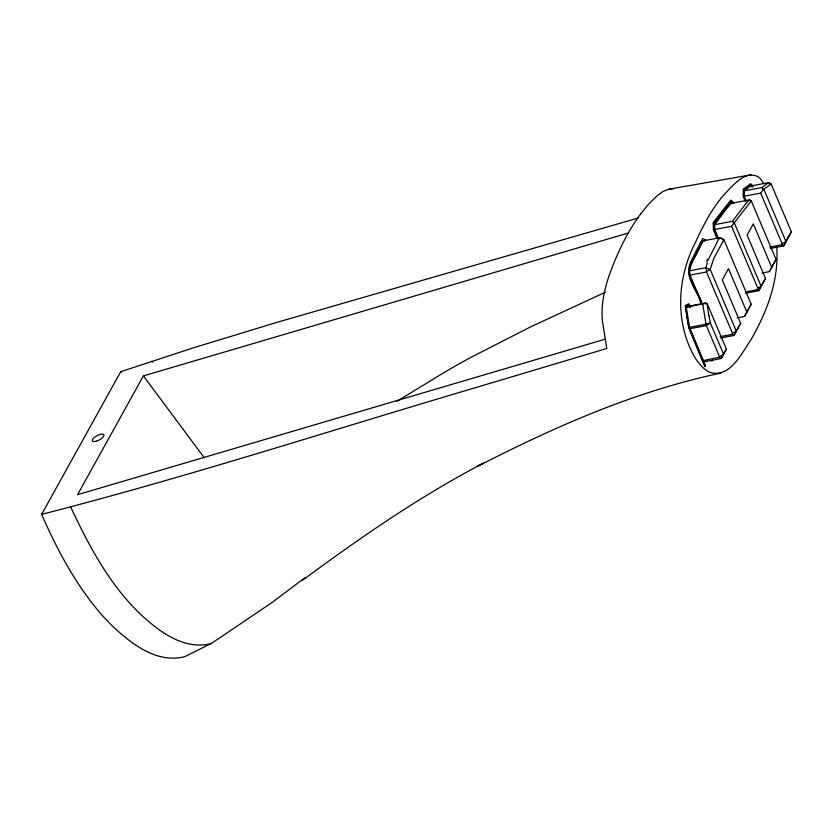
<?xml version="1.0" encoding="UTF-8"?>
<svg xmlns="http://www.w3.org/2000/svg" width="833" height="833" viewBox="0 0 833 833"><rect width="100%" height="100%" fill="white"/><g stroke="black" fill="none" stroke-linecap="round" stroke-linejoin="round"><path stroke-width="1.25" d="M746.17 200.888L744.202 196.192L744.244 190.84L749.669 186.769L750.897 185.967L768.442 182.687L771.119 183.999L791.35 231.793L783.645 245.881L770.369 248.401M770.14 184.385L769.546 182.979M720.139 336.657L731.895 334.418L732.478 333.325L706.509 271.985L706.02 267.518L707.332 262.249M702.625 305.034L690.036 275.067L689.516 270.787L690.921 265.31A61.923 26.177 79.4 0 1 691.629 263.322L700.491 245.756M750.346 201.138L750.533 200.482L749.294 199.93L731.332 203.283L727.355 207.792L714.599 224.66L714.745 229.46L718.754 239.009M708.019 260.25L717.484 241.497M703.375 360.574L719.046 357.315L723.544 354.108L726.366 349.017L707.165 303.649L705.416 303.035L688.891 306.117L686.298 307.335L689.557 327.327L705.509 365.656L704.885 366.78L688.735 327.869L685.215 305.513L688.985 303.743L690.495 307.335M745.243 291.998L757.01 289.769L757.822 288.239L761.133 286.302L765.475 278.461L747.118 235.093L753.324 223.9L771.681 267.268L769.369 271.641L762.122 273.016M769.796 247.057L781.562 244.829L782.135 243.736L785.967 241.508L791.35 231.793M726.366 349.017L721.232 358.482L705.447 361.626L702.677 360.22L689.141 327.598A79 33.393 79.4 0 1 686.527 313.343L685.757 306.419L688.943 304.93L689.953 307.325M737.111 317.842L744.535 316.436L746.857 312.063L728.5 268.695L722.284 279.888L740.641 323.256L733.988 335.47L720.712 337.99M701.261 244.392L703.25 240.81L719.556 237.759L723.877 239.675L751.199 304.222L744.535 316.436M765.475 278.461L758.811 290.675L745.535 293.195M749.731 200.014L751.262 200.909L776.033 259.427L769.369 271.641M719.556 237.759L717.838 240.872M723.294 240.737L723.877 239.675L720.274 237.832M723.054 241.164L713.756 258.584L710.205 269.465L736.299 331.097L733.988 335.47L731.895 334.418M305.253 577.529L271.61 602.79L219.995 637.714L210.905 643.659L184.905 656.602A161.186 83.019 63.8 0 1 178.252 657.893C153.168 660.538 131.114 643.336 113.767 627.291A156.063 80.385 63.8 0 1 101.397 614.41C75.834 584.881 57.206 549.988 41.65 514.357L120.712 371.716L192.59 348.079L275.785 322.704L638.172 218.038M628.03 233.094L143.401 375.912L77.552 494.698L605.778 339.031M712.017 361.168L712.631 360.054M740.641 323.256L736.299 331.097L732.478 333.325M746.857 312.063L751.199 304.222M771.681 267.268L776.033 259.427M700.355 242.819L702.74 238.53L705.915 240.123M700.022 243.413L690.786 261.677A63.943 27.031 79.4 0 0 690.047 263.738C684.351 277.712 698.044 291.269 701.209 304.253M714.745 229.46L731.603 226.305L751.262 200.909L750.533 200.482M744.202 196.192L760.706 193.11L762.924 189.799L771.119 183.999L770.286 183.552M714.599 224.66L732.446 221.328L745.545 204.127M640.712 213.914L646.741 206.386A377.599 159.613 79.4 0 1 649.865 202.898C656.154 196.786 663.193 188.612 672.752 188.976M745.722 203.918L749.294 199.93M744.244 190.84L761.82 187.56L768.442 182.687M302.691 580.122C360.502 537.493 419.728 496.426 483.494 463.117L477.559 466.345C554.924 426.652 635.225 391.187 720.67 373.132M396.945 401.298L446.196 371.247A1440.944 1162.785 29 0 1 470.874 357.388L531.017 326.671L605.393 292.227M706.353 325.422L710.382 323.027L708.893 315.613M706.686 271.516L710.205 269.465L706.249 268.091M686.298 307.335L706.165 303.077M41.65 514.357C185.353 477.569 326.578 431.723 468.781 389.677L606.799 348.475L602.301 320.268A44.763 18.92 79.4 0 1 602.03 313.229C602.186 290.696 610.776 269.309 619.971 249.098A470.353 198.816 79.4 0 1 627.353 234.687L629.269 231.314A432.671 182.885 79.4 0 1 640.712 213.914M788.08 236.353L789.028 236.166M689.516 270.787L705.978 267.705M690.036 275.067L706.509 271.985M689.557 327.327L705.967 324.256L706.155 324.839M689.984 328.691L706.374 325.63L719.452 356.534M668.42 189.278L750.96 174.836M704.645 303.733L707.165 303.649L707.259 304.586A68.556 29.061 79.2 0 0 708.904 315.613M781.562 244.829L783.645 245.881L785.967 241.508L763.851 189.258L761.82 187.56M757.01 289.769L758.811 290.675L761.133 286.302L734.248 222.786L732.446 221.328M704.583 241.174L703.364 240.56L691.046 264.165A55.832 23.595 79.4 0 0 689.911 267.424C685.621 279.596 699.949 291.956 701.625 303.962M719.046 357.315L721.232 358.482L723.544 354.108L710.382 323.027L705.967 324.12L702.792 304.284M120.712 371.716L121.524 372.205M733.613 203.45L731.072 201.69L713.891 223.629L714.079 229.689L718.046 239.133M731.332 203.283L732.009 203.752M752.491 186.269L750.762 184.843L743.765 189.976L743.702 196.307L745.702 201.065M750.897 185.967L752.22 187.061M143.401 375.912L204.314 457.817M763.601 183.499L760.571 178.98A27.177 11.485 79.4 0 0 758.405 176.929C744.504 169.505 731.947 186.852 723.346 195.443A400.454 169.266 79.4 0 0 714.454 207.219A392.676 165.986 79.4 0 0 707.863 217.736L701.553 229.481A477.632 201.888 79.4 0 0 695.732 241.872C677.177 277.274 674.532 321.934 694.701 357.138A63.693 26.927 79.4 0 0 708.893 371.976C729.531 379.567 741.932 352.921 751.314 339.104C764.704 315.707 775.211 289.894 776.814 262.718A76.865 32.497 79.4 0 0 776.908 249.296L776.793 247.099M70.701 507.058C86.382 540.367 103.573 573.51 128.074 601.291A156.063 80.385 63.8 0 0 140.444 614.171C157.447 629.863 178.658 646.512 203.127 644.95A158.343 81.551 63.8 0 0 210.905 643.659M760.706 193.11L782.135 243.736M731.603 226.305L757.822 288.239M753.386 186.196L750.627 183.718L743.275 189.112L743.213 196.421L745.191 201.138M734.05 202.658L730.812 200.107L713.183 222.598L713.412 229.918L716.932 238.3M733.259 222.244L733.342 223.317M762.924 189.799L762.872 188.654M151.491 361.251A99.585 51.292 63.8 0 1 152.658 362.168M706.665 261.208A61.777 28.718 74.2 0 1 707.415 259.25M96.066 441.271A6.549 2.405 -28.3 0 0 103.938 434.795A6.549 2.405 -28.3 0 0 94.41 437.429A6.549 2.405 -28.3 0 0 96.066 441.271"/></g></svg>
